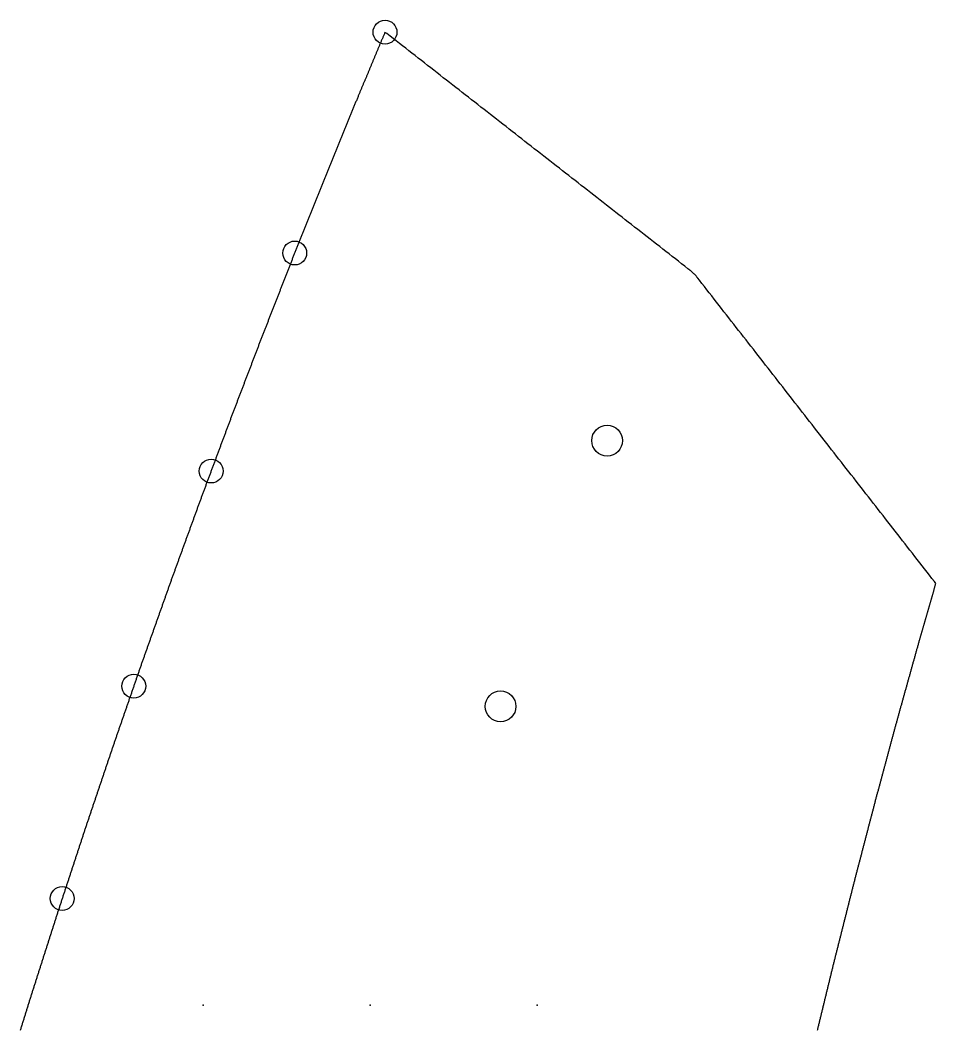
# Model space of a CAD drawing. Extents: x 1 to 322, y 1 to 270.
# Drawn here: x 12.8 to 32, y 64.6 to 85.76 of the extents above; entities that cross this region are included whole.
import ezdxf

# ---------------------------------------------------------------- set-up
doc = ezdxf.new("R2010")
doc.units = 0
doc.layers.get('0').update_dxf_attribs({"linetype": 'CONTINUOUS'})
doc.layers.add('DRILLING', color=3, linetype='CONTINUOUS')
doc.layers.add('RIB_INDICATION', color=1, linetype='CONTINUOUS')

# ---------------------------------------------------------------- blocks, each defined once
blk = doc.blocks.new('*U126')
at = {"layer": 'DRILLING'}
blk.add_point((0, 0), dxfattribs=at)
blk = doc.blocks.new('*U127')
at = {"layer": 'DRILLING', "color": 0, "linetype": 'BYBLOCK'}
for p in [(0, 0), (3.5, 0), (7, 0)]:
    blk.add_blockref('*U126', p, dxfattribs=at)

msp = doc.modelspace()

# ---------------------------------------------------------------- linework, layer by layer
msp.add_polyline3d([(29.5179, 64.591, 0), (29.5223, 64.6089, 0), (29.5267, 64.6268, 0), (29.531, 64.6448, 0), (29.5354, 64.6627, 0), (29.5398, 64.6807, 0), (29.5442, 64.6986, 0), (29.5485, 64.7165, 0), (29.5529, 64.7345, 0), (29.5573, 64.7524, 0), (29.5617, 64.7704, 0), (29.566, 64.7883, 0), (29.5704, 64.8062, 0), (29.5748, 64.8242, 0), (29.5791, 64.8421, 0), (29.5835, 64.86, 0), (29.5879, 64.878, 0), (29.5923, 64.8959, 0), (29.5966, 64.9139, 0), (29.601, 64.9318, 0), (29.6054, 64.9497, 0), (29.6098, 64.9677, 0), (29.6141, 64.9856, 0), (29.6185, 65.0036, 0), (29.6229, 65.0215, 0), (29.6273, 65.0394, 0), (29.6316, 65.0574, 0), (29.636, 65.0753, 0), (29.6404, 65.0933, 0), (29.6448, 65.1112, 0), (29.6491, 65.1291, 0), (29.6535, 65.1471, 0), (29.6579, 65.165, 0), (29.6623, 65.183, 0), (29.6666, 65.2009, 0), (29.671, 65.2188, 0), (29.6754, 65.2368, 0), (29.6798, 65.2547, 0), (29.6841, 65.2726, 0), (29.6885, 65.2906, 0), (29.6929, 65.3085, 0), (29.6973, 65.3265, 0), (29.7016, 65.3444, 0), (29.706, 65.3623, 0), (29.7104, 65.3803, 0), (29.7148, 65.3982, 0), (29.7191, 65.4162, 0), (29.7235, 65.4341, 0), (29.7279, 65.452, 0), (29.7323, 65.47, 0), (29.7366, 65.4879, 0), (29.741, 65.5059, 0), (29.7454, 65.5238, 0), (29.7498, 65.5417, 0), (29.7541, 65.5597, 0), (29.7585, 65.5776, 0), (29.7629, 65.5955, 0), (29.7673, 65.6135, 0), (29.7716, 65.6314, 0), (29.776, 65.6494, 0), (29.7804, 65.6673, 0), (29.7848, 65.6852, 0), (29.7891, 65.7032, 0), (29.7935, 65.7211, 0), (29.7979, 65.7391, 0), (29.8023, 65.757, 0), (29.8066, 65.7749, 0), (29.811, 65.7929, 0), (29.8154, 65.8108, 0), (29.8198, 65.8288, 0), (29.8241, 65.8467, 0), (29.8285, 65.8646, 0), (29.8329, 65.8826, 0), (29.8373, 65.9005, 0), (29.8416, 65.9185, 0), (29.846, 65.9364, 0), (29.8504, 65.9543, 0), (29.8548, 65.9723, 0), (29.8591, 65.9902, 0), (29.8636, 66.008, 0), (29.868, 66.0258, 0), (29.8725, 66.0435, 0), (29.877, 66.0613, 0), (29.8815, 66.079, 0), (29.886, 66.0968, 0), (29.8904, 66.1145, 0), (29.8949, 66.1322, 0), (29.8994, 66.15, 0), (29.9039, 66.1677, 0), (29.9084, 66.1855, 0), (29.9128, 66.2032, 0), (29.9173, 66.221, 0), (29.9218, 66.2387, 0), (29.9263, 66.2565, 0), (29.9308, 66.2742, 0), (29.9352, 66.292, 0), (29.9397, 66.3097, 0), (29.9442, 66.3274, 0), (29.9487, 66.3452, 0), (29.9531, 66.3629, 0), (29.9576, 66.3807, 0), (29.9621, 66.3984, 0), (29.9666, 66.4162, 0), (29.9711, 66.4339, 0), (29.9755, 66.4517, 0), (29.98, 66.4694, 0), (29.9845, 66.4871, 0), (29.989, 66.5049, 0), (29.9935, 66.5226, 0), (29.9979, 66.5404, 0), (30.0024, 66.5581, 0), (30.0069, 66.5759, 0), (30.0114, 66.5936, 0), (30.0159, 66.6114, 0), (30.0203, 66.6291, 0), (30.0248, 66.6469, 0), (30.0293, 66.6646, 0), (30.0338, 66.6823, 0), (30.0383, 66.7001, 0), (30.0427, 66.7178, 0), (30.0472, 66.7356, 0), (30.0517, 66.7533, 0), (30.0562, 66.7711, 0), (30.0606, 66.7888, 0), (30.0651, 66.8066, 0), (30.0696, 66.8243, 0), (30.0741, 66.842, 0), (30.0786, 66.8598, 0), (30.083, 66.8775, 0), (30.0875, 66.8953, 0), (30.092, 66.913, 0), (30.0965, 66.9308, 0), (30.101, 66.9485, 0), (30.1054, 66.9663, 0), (30.1099, 66.984, 0), (30.1144, 67.0018, 0), (30.1189, 67.0195, 0), (30.1234, 67.0372, 0), (30.1278, 67.055, 0), (30.1323, 67.0727, 0), (30.1368, 67.0905, 0), (30.1413, 67.1082, 0), (30.1458, 67.126, 0), (30.1502, 67.1437, 0), (30.1547, 67.1615, 0), (30.1592, 67.1792, 0), (30.1637, 67.197, 0), (30.1681, 67.2147, 0), (30.1726, 67.2324, 0), (30.1771, 67.2502, 0), (30.1816, 67.2679, 0), (30.1861, 67.2857, 0), (30.1905, 67.3034, 0), (30.195, 67.3212, 0), (30.1995, 67.3389, 0), (30.204, 67.3567, 0), (30.2085, 67.3744, 0), (30.2129, 67.3921, 0), (30.2174, 67.4099, 0), (30.2219, 67.4276, 0), (30.2264, 67.4454, 0), (30.2309, 67.4631, 0), (30.2353, 67.4809, 0), (30.2398, 67.4986, 0), (30.2443, 67.5164, 0), (30.2488, 67.5341, 0), (30.2533, 67.5519, 0), (30.2577, 67.5696, 0), (30.2622, 67.5873, 0), (30.2667, 67.6051, 0), (30.2712, 67.6228, 0), (30.2756, 67.6406, 0), (30.2801, 67.6583, 0), (30.2846, 67.6761, 0), (30.2891, 67.6938, 0), (30.2936, 67.7116, 0), (30.2981, 67.7292, 0), (30.3027, 67.7468, 0), (30.3073, 67.7643, 0), (30.3118, 67.7819, 0), (30.3164, 67.7994, 0), (30.321, 67.817, 0), (30.3256, 67.8345, 0), (30.3302, 67.8521, 0), (30.3348, 67.8696, 0), (30.3393, 67.8872, 0), (30.3439, 67.9047, 0), (30.3485, 67.9223, 0), (30.3531, 67.9398, 0), (30.3577, 67.9574, 0), (30.3623, 67.9749, 0), (30.3668, 67.9925, 0), (30.3714, 68.01, 0), (30.376, 68.0276, 0), (30.3806, 68.0451, 0), (30.3852, 68.0627, 0), (30.3898, 68.0802, 0), (30.3943, 68.0978, 0), (30.3989, 68.1154, 0), (30.4035, 68.1329, 0), (30.4081, 68.1505, 0), (30.4127, 68.168, 0), (30.4173, 68.1856, 0), (30.4218, 68.2031, 0), (30.4264, 68.2207, 0), (30.431, 68.2382, 0), (30.4356, 68.2558, 0), (30.4402, 68.2733, 0), (30.4448, 68.2909, 0), (30.4493, 68.3084, 0), (30.4539, 68.326, 0), (30.4585, 68.3435, 0), (30.4631, 68.3611, 0), (30.4677, 68.3786, 0), (30.4723, 68.3962, 0), (30.4768, 68.4137, 0), (30.4814, 68.4313, 0), (30.486, 68.4488, 0), (30.4906, 68.4664, 0), (30.4952, 68.4839, 0), (30.4998, 68.5015, 0), (30.5043, 68.519, 0), (30.5089, 68.5366, 0), (30.5135, 68.5541, 0), (30.5181, 68.5717, 0), (30.5227, 68.5892, 0), (30.5273, 68.6068, 0), (30.5318, 68.6243, 0), (30.5364, 68.6419, 0), (30.541, 68.6594, 0), (30.5456, 68.677, 0), (30.5502, 68.6945, 0), (30.5548, 68.7121, 0), (30.5593, 68.7296, 0), (30.5639, 68.7472, 0), (30.5685, 68.7647, 0), (30.5731, 68.7823, 0), (30.5777, 68.7998, 0), (30.5823, 68.8174, 0), (30.5868, 68.8349, 0), (30.5914, 68.8525, 0), (30.596, 68.87, 0), (30.6006, 68.8876, 0), (30.6052, 68.9051, 0), (30.6098, 68.9227, 0), (30.6143, 68.9403, 0), (30.6189, 68.9578, 0), (30.6235, 68.9754, 0), (30.6281, 68.9929, 0), (30.6327, 69.0105, 0), (30.6373, 69.028, 0), (30.6418, 69.0456, 0), (30.6464, 69.0631, 0), (30.651, 69.0807, 0), (30.6556, 69.0982, 0), (30.6602, 69.1158, 0), (30.6648, 69.1333, 0), (30.6693, 69.1509, 0), (30.6739, 69.1684, 0), (30.6785, 69.186, 0), (30.6831, 69.2035, 0), (30.6877, 69.2211, 0), (30.6923, 69.2386, 0), (30.6968, 69.2562, 0), (30.7014, 69.2737, 0), (30.706, 69.2913, 0), (30.7106, 69.3088, 0), (30.7152, 69.3264, 0), (30.7198, 69.3439, 0), (30.7244, 69.3615, 0), (30.7289, 69.379, 0), (30.7335, 69.3966, 0), (30.7381, 69.4141, 0), (30.7427, 69.4316, 0), (30.7474, 69.449, 0), (30.7521, 69.4664, 0), (30.7568, 69.4837, 0), (30.7615, 69.5011, 0), (30.7661, 69.5184, 0), (30.7708, 69.5358, 0), (30.7755, 69.5531, 0), (30.7802, 69.5705, 0), (30.7849, 69.5879, 0), (30.7896, 69.6052, 0), (30.7943, 69.6226, 0), (30.799, 69.6399, 0), (30.8036, 69.6573, 0), (30.8083, 69.6746, 0), (30.813, 69.692, 0), (30.8177, 69.7094, 0), (30.8224, 69.7267, 0), (30.8271, 69.7441, 0), (30.8318, 69.7614, 0), (30.8365, 69.7788, 0), (30.8411, 69.7961, 0), (30.8458, 69.8135, 0), (30.8505, 69.8309, 0), (30.8552, 69.8482, 0), (30.8599, 69.8656, 0), (30.8646, 69.8829, 0), (30.8693, 69.9003, 0), (30.874, 69.9176, 0), (30.8786, 69.935, 0), (30.8833, 69.9524, 0), (30.888, 69.9697, 0), (30.8927, 69.9871, 0), (30.8974, 70.0044, 0), (30.9021, 70.0218, 0), (30.9068, 70.0391, 0), (30.9115, 70.0565, 0), (30.9161, 70.0739, 0), (30.9208, 70.0912, 0), (30.9255, 70.1086, 0), (30.9302, 70.1259, 0), (30.9349, 70.1433, 0), (30.9396, 70.1606, 0), (30.9443, 70.178, 0), (30.949, 70.1954, 0), (30.9536, 70.2127, 0), (30.9583, 70.2301, 0), (30.963, 70.2474, 0), (30.9677, 70.2648, 0), (30.9724, 70.2821, 0), (30.9771, 70.2995, 0), (30.9818, 70.3168, 0), (30.9865, 70.3342, 0), (30.9911, 70.3516, 0), (30.9958, 70.3689, 0), (31.0005, 70.3863, 0), (31.0052, 70.4036, 0), (31.0099, 70.421, 0), (31.0146, 70.4383, 0), (31.0193, 70.4557, 0), (31.024, 70.4731, 0), (31.0286, 70.4904, 0), (31.0333, 70.5078, 0), (31.038, 70.5251, 0), (31.0427, 70.5425, 0), (31.0474, 70.5598, 0), (31.0521, 70.5772, 0), (31.0568, 70.5946, 0), (31.0615, 70.6119, 0), (31.0662, 70.6293, 0), (31.0708, 70.6466, 0), (31.0755, 70.664, 0), (31.0802, 70.6813, 0), (31.0849, 70.6987, 0), (31.0896, 70.7161, 0), (31.0943, 70.7334, 0), (31.099, 70.7508, 0), (31.1037, 70.7681, 0), (31.1083, 70.7855, 0), (31.113, 70.8028, 0), (31.1177, 70.8202, 0), (31.1224, 70.8376, 0), (31.1271, 70.8549, 0), (31.1318, 70.8723, 0), (31.1365, 70.8896, 0), (31.1412, 70.907, 0), (31.1458, 70.9243, 0), (31.1505, 70.9417, 0), (31.1552, 70.9591, 0), (31.1599, 70.9764, 0), (31.1646, 70.9938, 0), (31.1693, 71.0111, 0), (31.174, 71.0285, 0), (31.1787, 71.0458, 0), (31.1833, 71.0632, 0), (31.188, 71.0806, 0), (31.1927, 71.0979, 0), (31.1974, 71.1153, 0), (31.2022, 71.1324, 0), (31.207, 71.1496, 0), (31.2118, 71.1668, 0), (31.2166, 71.1839, 0), (31.2214, 71.2011, 0), (31.2262, 71.2182, 0), (31.2309, 71.2354, 0), (31.2357, 71.2526, 0), (31.2405, 71.2697, 0), (31.2453, 71.2869, 0), (31.2501, 71.3041, 0), (31.2549, 71.3212, 0), (31.2597, 71.3384, 0), (31.2645, 71.3556, 0), (31.2693, 71.3727, 0), (31.2741, 71.3899, 0), (31.2789, 71.407, 0), (31.2836, 71.4242, 0), (31.2884, 71.4414, 0), (31.2932, 71.4585, 0), (31.298, 71.4757, 0), (31.3028, 71.4929, 0), (31.3076, 71.51, 0), (31.3124, 71.5272, 0), (31.3172, 71.5443, 0), (31.322, 71.5615, 0), (31.3268, 71.5787, 0), (31.3316, 71.5958, 0), (31.3364, 71.613, 0), (31.3411, 71.6302, 0), (31.3459, 71.6473, 0), (31.3507, 71.6645, 0), (31.3555, 71.6816, 0), (31.3603, 71.6988, 0), (31.3651, 71.716, 0), (31.3699, 71.7331, 0), (31.3747, 71.7503, 0), (31.3795, 71.7675, 0), (31.3843, 71.7846, 0), (31.3891, 71.8018, 0), (31.3939, 71.819, 0), (31.3986, 71.8361, 0), (31.4034, 71.8533, 0), (31.4082, 71.8704, 0), (31.413, 71.8876, 0), (31.4178, 71.9048, 0), (31.4226, 71.9219, 0), (31.4274, 71.9391, 0), (31.4322, 71.9563, 0), (31.437, 71.9734, 0), (31.4418, 71.9906, 0), (31.4466, 72.0077, 0), (31.4514, 72.0249, 0), (31.4561, 72.0421, 0), (31.4609, 72.0592, 0), (31.4657, 72.0764, 0), (31.4705, 72.0936, 0), (31.4753, 72.1107, 0), (31.4801, 72.1279, 0), (31.4849, 72.145, 0), (31.4897, 72.1622, 0), (31.4945, 72.1794, 0), (31.4993, 72.1965, 0), (31.5041, 72.2137, 0), (31.5088, 72.2309, 0), (31.5136, 72.248, 0), (31.5184, 72.2652, 0), (31.5232, 72.2823, 0), (31.528, 72.2995, 0), (31.5328, 72.3167, 0), (31.5376, 72.3338, 0), (31.5424, 72.351, 0), (31.5472, 72.3682, 0), (31.552, 72.3853, 0), (31.5568, 72.4025, 0), (31.5616, 72.4197, 0), (31.5663, 72.4368, 0), (31.5711, 72.454, 0), (31.5759, 72.4711, 0), (31.5807, 72.4883, 0), (31.5855, 72.5055, 0), (31.5903, 72.5226, 0), (31.5951, 72.5398, 0), (31.5999, 72.557, 0), (31.6047, 72.5741, 0), (31.6095, 72.5913, 0), (31.6143, 72.6084, 0), (31.6191, 72.6256, 0), (31.6238, 72.6428, 0), (31.6286, 72.6599, 0), (31.6334, 72.6771, 0), (31.6382, 72.6943, 0), (31.643, 72.7114, 0), (31.6478, 72.7286, 0), (31.6526, 72.7457, 0), (31.6574, 72.7629, 0), (31.6622, 72.7801, 0), (31.6659, 72.7931, 0), (31.6694, 72.8052, 0), (31.6729, 72.8173, 0), (31.6763, 72.8293, 0), (31.6798, 72.8414, 0), (31.6833, 72.8534, 0), (31.6868, 72.8655, 0), (31.6903, 72.8775, 0), (31.6937, 72.8896, 0), (31.6972, 72.9016, 0), (31.7007, 72.9137, 0), (31.7042, 72.9257, 0), (31.7076, 72.9378, 0), (31.7111, 72.9498, 0), (31.7146, 72.9619, 0), (31.7181, 72.974, 0), (31.7216, 72.986, 0), (31.725, 72.9981, 0), (31.7285, 73.0101, 0), (31.732, 73.0222, 0), (31.7355, 73.0342, 0), (31.7389, 73.0463, 0), (31.7424, 73.0583, 0), (31.7459, 73.0704, 0), (31.7494, 73.0824, 0), (31.7528, 73.0945, 0), (31.7563, 73.1065, 0), (31.7598, 73.1186, 0), (31.7633, 73.1306, 0), (31.7668, 73.1427, 0), (31.7702, 73.1548, 0), (31.7737, 73.1668, 0), (31.7772, 73.1789, 0), (31.7807, 73.1909, 0), (31.7841, 73.203, 0), (31.7876, 73.215, 0), (31.7911, 73.2271, 0), (31.7946, 73.2391, 0), (31.798, 73.2512, 0), (31.8015, 73.2632, 0), (31.805, 73.2753, 0), (31.8085, 73.2873, 0), (31.812, 73.2994, 0), (31.8154, 73.3115, 0), (31.8189, 73.3235, 0), (31.8224, 73.3356, 0), (31.8259, 73.3476, 0), (31.8293, 73.3597, 0), (31.8328, 73.3717, 0), (31.8363, 73.3838, 0), (31.8398, 73.3958, 0), (31.8433, 73.4079, 0), (31.8467, 73.4199, 0), (31.8502, 73.432, 0), (31.8537, 73.444, 0), (31.8572, 73.4561, 0), (31.8606, 73.4681, 0), (31.8641, 73.4802, 0), (31.8676, 73.4923, 0), (31.8711, 73.5043, 0), (31.8745, 73.5164, 0), (31.878, 73.5284, 0), (31.8815, 73.5405, 0), (31.885, 73.5525, 0), (31.8885, 73.5646, 0), (31.8919, 73.5766, 0), (31.8954, 73.5887, 0), (31.8989, 73.6007, 0), (31.9024, 73.6128, 0), (31.9058, 73.6248, 0), (31.9093, 73.6369, 0), (31.9128, 73.649, 0), (31.9163, 73.661, 0), (31.9198, 73.6731, 0), (31.9232, 73.6851, 0), (31.9267, 73.6972, 0), (31.9302, 73.7092, 0), (31.9337, 73.7213, 0), (31.9371, 73.7333, 0), (31.9406, 73.7454, 0), (31.9441, 73.7574, 0), (31.9476, 73.7695, 0), (31.951, 73.7815, 0), (31.9545, 73.7936, 0), (31.958, 73.8056, 0), (31.9615, 73.8177, 0), (31.965, 73.8298, 0), (31.9684, 73.8418, 0), (31.9719, 73.8539, 0), (31.9754, 73.8659, 0), (31.9789, 73.878, 0), (31.9823, 73.89, 0), (31.9858, 73.9021, 0), (31.9893, 73.9141, 0), (31.9928, 73.9262, 0), (31.9962, 73.9382, 0), (31.9997, 73.9503, 0), (31.9703, 73.9946, 0), (31.919, 74.0603, 0), (31.8677, 74.1261, 0), (31.8164, 74.1918, 0), (31.7651, 74.2576, 0), (31.7138, 74.3233, 0), (31.6625, 74.3891, 0), (31.6112, 74.4548, 0), (31.5598, 74.5206, 0), (31.5085, 74.5863, 0), (31.4572, 74.6521, 0), (31.4059, 74.7178, 0), (31.3546, 74.7836, 0), (31.3033, 74.8493, 0), (31.252, 74.9151, 0), (31.2007, 74.9808, 0), (31.1494, 75.0466, 0), (31.0981, 75.1123, 0), (31.0467, 75.1781, 0), (30.9954, 75.2438, 0), (30.9441, 75.3096, 0), (30.8928, 75.3753, 0), (30.8415, 75.4411, 0), (30.7902, 75.5068, 0), (30.7389, 75.5726, 0), (30.6876, 75.6383, 0), (30.6363, 75.7041, 0), (30.585, 75.7698, 0), (30.5337, 75.8356, 0), (30.4823, 75.9013, 0), (30.431, 75.9671, 0), (30.3797, 76.0328, 0), (30.3284, 76.0986, 0), (30.2771, 76.1643, 0), (30.2258, 76.2301, 0), (30.1745, 76.2958, 0), (30.1232, 76.3616, 0), (30.0719, 76.4273, 0), (30.0206, 76.4931, 0), (29.9692, 76.5588, 0), (29.9179, 76.6246, 0), (29.8666, 76.6903, 0), (29.8153, 76.7561, 0), (29.764, 76.8218, 0), (29.7127, 76.8876, 0), (29.6614, 76.9533, 0), (29.6101, 77.0191, 0), (29.5588, 77.0848, 0), (29.5075, 77.1506, 0), (29.4561, 77.2163, 0), (29.4048, 77.2821, 0), (29.3535, 77.3478, 0), (29.3022, 77.4136, 0), (29.2509, 77.4793, 0), (29.1996, 77.5451, 0), (29.1483, 77.6108, 0), (29.097, 77.6766, 0), (29.0457, 77.7423, 0), (28.9944, 77.8081, 0), (28.943, 77.8738, 0), (28.8917, 77.9396, 0), (28.8404, 78.0053, 0), (28.7891, 78.0711, 0), (28.7378, 78.1368, 0), (28.6865, 78.2026, 0), (28.6352, 78.2683, 0), (28.5839, 78.3341, 0), (28.5326, 78.3998, 0), (28.4813, 78.4656, 0), (28.4299, 78.5313, 0), (28.3786, 78.5971, 0), (28.3273, 78.6628, 0), (28.276, 78.7286, 0), (28.2247, 78.7943, 0), (28.1734, 78.8601, 0), (28.1221, 78.9258, 0), (28.0708, 78.9916, 0), (28.0195, 79.0573, 0), (27.9682, 79.1231, 0), (27.9168, 79.1888, 0), (27.8655, 79.2546, 0), (27.8142, 79.3203, 0), (27.7629, 79.3861, 0), (27.7116, 79.4518, 0), (27.6603, 79.5176, 0), (27.609, 79.5833, 0), (27.5577, 79.6491, 0), (27.5064, 79.7148, 0), (27.4551, 79.7806, 0), (27.4037, 79.8463, 0), (27.3524, 79.9121, 0), (27.3011, 79.9778, 0), (27.2498, 80.0436, 0), (27.1985, 80.1093, 0), (27.1472, 80.1751, 0), (27.0959, 80.2408, 0), (27.0446, 80.3066, 0), (27.0112, 80.3493, 0), (27.0048, 80.3573, 0), (26.9983, 80.3653, 0), (26.9918, 80.3732, 0), (26.9851, 80.3811, 0), (26.9783, 80.3889, 0), (26.9715, 80.3966, 0), (26.9646, 80.4043, 0), (26.9576, 80.4119, 0), (26.9505, 80.4194, 0), (26.9434, 80.4268, 0), (26.9362, 80.4342, 0), (26.9289, 80.4415, 0), (26.9215, 80.4488, 0), (26.914, 80.4559, 0), (26.9065, 80.463, 0), (26.8989, 80.47, 0), (26.8913, 80.4769, 0), (26.8835, 80.4837, 0), (26.8757, 80.4905, 0), (26.8679, 80.4971, 0), (26.8599, 80.5037, 0), (26.8519, 80.5102, 0), (26.8439, 80.5166, 0), (26.8012, 80.5499, 0), (26.7354, 80.6013, 0), (26.6697, 80.6526, 0), (26.6039, 80.7039, 0), (26.5382, 80.7552, 0), (26.4724, 80.8065, 0), (26.4067, 80.8578, 0), (26.3409, 80.9091, 0), (26.2752, 80.9604, 0), (26.2094, 81.0117, 0), (26.1437, 81.063, 0), (26.0779, 81.1144, 0), (26.0122, 81.1657, 0), (25.9464, 81.217, 0), (25.8807, 81.2683, 0), (25.8149, 81.3196, 0), (25.7492, 81.3709, 0), (25.6834, 81.4222, 0), (25.6177, 81.4735, 0), (25.5519, 81.5248, 0), (25.4862, 81.5761, 0), (25.4204, 81.6275, 0), (25.3547, 81.6788, 0), (25.2889, 81.7301, 0), (25.2232, 81.7814, 0), (25.1574, 81.8327, 0), (25.0917, 81.884, 0), (25.0259, 81.9353, 0), (24.9602, 81.9866, 0), (24.8944, 82.0379, 0), (24.8287, 82.0892, 0), (24.7629, 82.1405, 0), (24.6972, 82.1919, 0), (24.6314, 82.2432, 0), (24.5657, 82.2945, 0), (24.4999, 82.3458, 0), (24.4342, 82.3971, 0), (24.3684, 82.4484, 0), (24.3027, 82.4997, 0), (24.2369, 82.551, 0), (24.1712, 82.6023, 0), (24.1054, 82.6536, 0), (24.0397, 82.705, 0), (23.9739, 82.7563, 0), (23.9082, 82.8076, 0), (23.8424, 82.8589, 0), (23.7767, 82.9102, 0), (23.7109, 82.9615, 0), (23.6452, 83.0128, 0), (23.5794, 83.0641, 0), (23.5137, 83.1154, 0), (23.4479, 83.1667, 0), (23.3822, 83.2181, 0), (23.3164, 83.2694, 0), (23.2507, 83.3207, 0), (23.1849, 83.372, 0), (23.1192, 83.4233, 0), (23.0534, 83.4746, 0), (22.9877, 83.5259, 0), (22.9219, 83.5772, 0), (22.8562, 83.6285, 0), (22.7904, 83.6798, 0), (22.7247, 83.7312, 0), (22.6589, 83.7825, 0), (22.5932, 83.8338, 0), (22.5274, 83.8851, 0), (22.4617, 83.9364, 0), (22.3959, 83.9877, 0), (22.3302, 84.039, 0), (22.2644, 84.0903, 0), (22.1987, 84.1416, 0), (22.1329, 84.1929, 0), (22.0672, 84.2443, 0), (22.0014, 84.2956, 0), (21.9357, 84.3469, 0), (21.8699, 84.3982, 0), (21.8042, 84.4495, 0), (21.7384, 84.5008, 0), (21.6727, 84.5521, 0), (21.6069, 84.6034, 0), (21.5412, 84.6547, 0), (21.4754, 84.706, 0), (21.4097, 84.7574, 0), (21.3439, 84.8087, 0), (21.2782, 84.86, 0), (21.2124, 84.9113, 0), (21.1467, 84.9626, 0), (21.0809, 85.0139, 0), (21.0152, 85.0652, 0), (20.9494, 85.1165, 0), (20.8837, 85.1678, 0), (20.8179, 85.2191, 0), (20.7522, 85.2705, 0), (20.6864, 85.3218, 0), (20.6207, 85.3731, 0), (20.5549, 85.4244, 0), (20.4892, 85.4757, 0), (20.4474, 85.5009, 0), (20.4416, 85.4871, 0), (20.4358, 85.4732, 0), (20.43, 85.4594, 0), (20.4242, 85.4455, 0), (20.4184, 85.4316, 0), (20.4126, 85.4178, 0), (20.4068, 85.4039, 0), (20.401, 85.3901, 0), (20.3951, 85.3762, 0), (20.3893, 85.3624, 0), (20.3835, 85.3485, 0), (20.3777, 85.3346, 0), (20.3719, 85.3208, 0), (20.3661, 85.3069, 0), (20.3603, 85.2931, 0), (20.3545, 85.2792, 0), (20.3487, 85.2653, 0), (20.3429, 85.2515, 0), (20.3371, 85.2376, 0), (20.3313, 85.2238, 0), (20.3254, 85.2099, 0), (20.3196, 85.1961, 0), (20.3138, 85.1822, 0), (20.308, 85.1683, 0), (20.3022, 85.1545, 0), (20.2964, 85.1406, 0), (20.2906, 85.1268, 0), (20.2848, 85.1129, 0), (20.279, 85.099, 0), (20.2732, 85.0852, 0), (20.2674, 85.0713, 0), (20.2616, 85.0575, 0), (20.2558, 85.0436, 0), (20.2499, 85.0298, 0), (20.2441, 85.0159, 0), (20.2383, 85.002, 0), (20.2325, 84.9882, 0), (20.2267, 84.9743, 0), (20.2209, 84.9605, 0), (20.2151, 84.9466, 0), (20.2093, 84.9327, 0), (20.2035, 84.9189, 0), (20.1977, 84.905, 0), (20.1919, 84.8912, 0), (20.1861, 84.8773, 0), (20.1802, 84.8635, 0), (20.1744, 84.8496, 0), (20.1686, 84.8357, 0), (20.1628, 84.8219, 0), (20.157, 84.808, 0), (20.1512, 84.7942, 0), (20.1454, 84.7803, 0), (20.1396, 84.7664, 0), (20.1338, 84.7526, 0), (20.128, 84.7387, 0), (20.1222, 84.7249, 0), (20.1164, 84.711, 0), (20.1105, 84.6972, 0), (20.1047, 84.6833, 0), (20.0989, 84.6694, 0), (20.0931, 84.6556, 0), (20.0873, 84.6417, 0), (20.0815, 84.6279, 0), (20.0757, 84.614, 0), (20.0699, 84.6001, 0), (20.0641, 84.5863, 0), (20.0583, 84.5724, 0), (20.0525, 84.5586, 0), (20.0467, 84.5447, 0), (20.0408, 84.5308, 0), (20.035, 84.517, 0), (20.0292, 84.5031, 0), (20.0234, 84.4893, 0), (20.0176, 84.4754, 0), (20.0118, 84.4616, 0), (20.006, 84.4477, 0), (20.0002, 84.4338, 0), (19.9944, 84.42, 0), (19.9886, 84.4061, 0), (19.9828, 84.3923, 0), (19.977, 84.3784, 0), (19.9712, 84.3645, 0), (19.9653, 84.3507, 0), (19.9595, 84.3368, 0), (19.9537, 84.323, 0), (19.9479, 84.3091, 0), (19.9421, 84.2953, 0), (19.9363, 84.2814, 0), (19.9305, 84.2675, 0), (19.9247, 84.2537, 0), (19.9189, 84.2398, 0), (19.9131, 84.226, 0), (19.9073, 84.2121, 0), (19.9015, 84.1982, 0), (19.8956, 84.1844, 0), (19.8898, 84.1705, 0), (19.8838, 84.156, 0), (19.8767, 84.1388, 0), (19.8697, 84.1215, 0), (19.8626, 84.1043, 0), (19.8555, 84.0871, 0), (19.8485, 84.0698, 0), (19.8414, 84.0526, 0), (19.8344, 84.0354, 0), (19.8273, 84.0182, 0), (19.8202, 84.0009, 0), (19.8132, 83.9837, 0), (19.8061, 83.9665, 0), (19.7991, 83.9492, 0), (19.792, 83.932, 0), (19.785, 83.9148, 0), (19.7779, 83.8976, 0), (19.7708, 83.8803, 0), (19.7638, 83.8631, 0), (19.7567, 83.8459, 0), (19.7497, 83.8286, 0), (19.7426, 83.8114, 0), (19.7355, 83.7942, 0), (19.7285, 83.7769, 0), (19.7214, 83.7597, 0), (19.7144, 83.7425, 0), (19.7073, 83.7253, 0), (19.7002, 83.708, 0), (19.6932, 83.6908, 0), (19.6861, 83.6736, 0), (19.6791, 83.6563, 0), (19.672, 83.6391, 0), (19.665, 83.6219, 0), (19.6579, 83.6047, 0), (19.6508, 83.5874, 0), (19.6438, 83.5702, 0), (19.6367, 83.553, 0), (19.6297, 83.5357, 0), (19.6226, 83.5185, 0), (19.6155, 83.5013, 0), (19.6085, 83.484, 0), (19.6014, 83.4668, 0), (19.5944, 83.4496, 0), (19.5873, 83.4324, 0), (19.5802, 83.4151, 0), (19.5732, 83.3979, 0), (19.5661, 83.3807, 0), (19.5591, 83.3634, 0), (19.552, 83.3462, 0), (19.5449, 83.329, 0), (19.5379, 83.3118, 0), (19.5308, 83.2945, 0), (19.5238, 83.2773, 0), (19.5167, 83.2601, 0), (19.5097, 83.2428, 0), (19.5026, 83.2256, 0), (19.4955, 83.2084, 0), (19.4885, 83.1911, 0), (19.4814, 83.1739, 0), (19.4744, 83.1567, 0), (19.4673, 83.1395, 0), (19.4602, 83.1222, 0), (19.4532, 83.105, 0), (19.4461, 83.0878, 0), (19.4391, 83.0705, 0), (19.432, 83.0533, 0), (19.4249, 83.0361, 0), (19.4179, 83.0189, 0), (19.4108, 83.0016, 0), (19.4038, 82.9844, 0), (19.3967, 82.9672, 0), (19.3896, 82.9499, 0), (19.3826, 82.9327, 0), (19.3755, 82.9155, 0), (19.3685, 82.8982, 0), (19.3614, 82.881, 0), (19.3544, 82.8638, 0), (19.3473, 82.8466, 0), (19.3402, 82.8293, 0), (19.3332, 82.8121, 0), (19.3261, 82.7949, 0), (19.3191, 82.7776, 0), (19.312, 82.7604, 0), (19.3049, 82.7432, 0), (19.2979, 82.7259, 0), (19.2908, 82.7087, 0), (19.2838, 82.6915, 0), (19.2767, 82.6743, 0), (19.2696, 82.657, 0), (19.2626, 82.6398, 0), (19.2555, 82.6226, 0), (19.2485, 82.6053, 0), (19.2414, 82.5881, 0), (19.2344, 82.5709, 0), (19.2273, 82.5537, 0), (19.2202, 82.5364, 0), (19.2132, 82.5192, 0), (19.2061, 82.502, 0), (19.1991, 82.4847, 0), (19.1921, 82.4674, 0), (19.1852, 82.4501, 0), (19.1783, 82.4328, 0), (19.1713, 82.4155, 0), (19.1644, 82.3982, 0), (19.1575, 82.3809, 0), (19.1505, 82.3636, 0), (19.1436, 82.3463, 0), (19.1367, 82.329, 0), (19.1298, 82.3116, 0), (19.1228, 82.2943, 0), (19.1159, 82.277, 0), (19.109, 82.2597, 0), (19.102, 82.2424, 0), (19.0951, 82.2251, 0), (19.0882, 82.2078, 0), (19.0812, 82.1905, 0), (19.0743, 82.1732, 0), (19.0674, 82.1559, 0), (19.0604, 82.1386, 0), (19.0535, 82.1212, 0), (19.0466, 82.1039, 0), (19.0397, 82.0866, 0), (19.0327, 82.0693, 0), (19.0258, 82.052, 0), (19.0189, 82.0347, 0), (19.0119, 82.0174, 0), (19.005, 82.0001, 0), (18.9981, 81.9828, 0), (18.9911, 81.9655, 0), (18.9842, 81.9482, 0), (18.9773, 81.9308, 0), (18.9704, 81.9135, 0), (18.9634, 81.8962, 0), (18.9565, 81.8789, 0), (18.9496, 81.8616, 0), (18.9426, 81.8443, 0), (18.9357, 81.827, 0), (18.9288, 81.8097, 0), (18.9218, 81.7924, 0), (18.9149, 81.7751, 0), (18.908, 81.7578, 0), (18.9011, 81.7404, 0), (18.8941, 81.7231, 0), (18.8872, 81.7058, 0), (18.8803, 81.6885, 0), (18.8733, 81.6712, 0), (18.8664, 81.6539, 0), (18.8595, 81.6366, 0), (18.8525, 81.6193, 0), (18.8456, 81.602, 0), (18.8387, 81.5847, 0), (18.8317, 81.5674, 0), (18.8248, 81.55, 0), (18.8179, 81.5327, 0), (18.811, 81.5154, 0), (18.804, 81.4981, 0), (18.7971, 81.4808, 0), (18.7902, 81.4635, 0), (18.7832, 81.4462, 0), (18.7763, 81.4289, 0), (18.7694, 81.4116, 0), (18.7624, 81.3943, 0), (18.7555, 81.377, 0), (18.7486, 81.3596, 0), (18.7417, 81.3423, 0), (18.7347, 81.325, 0), (18.7278, 81.3077, 0), (18.7209, 81.2904, 0), (18.7139, 81.2731, 0), (18.707, 81.2558, 0), (18.7001, 81.2385, 0), (18.6931, 81.2212, 0), (18.6862, 81.2039, 0), (18.6793, 81.1866, 0), (18.6723, 81.1692, 0), (18.6654, 81.1519, 0), (18.6585, 81.1346, 0), (18.6516, 81.1173, 0), (18.6446, 81.1, 0), (18.6377, 81.0827, 0), (18.6308, 81.0654, 0), (18.6238, 81.0481, 0), (18.6169, 81.0308, 0), (18.61, 81.0135, 0), (18.603, 80.9962, 0), (18.5961, 80.9788, 0), (18.5892, 80.9615, 0), (18.5823, 80.9442, 0), (18.5753, 80.9269, 0), (18.5684, 80.9096, 0), (18.5615, 80.8923, 0), (18.5545, 80.875, 0), (18.5476, 80.8577, 0), (18.5407, 80.8404, 0), (18.5337, 80.8231, 0), (18.5268, 80.8058, 0), (18.52, 80.7884, 0), (18.5132, 80.771, 0), (18.5064, 80.7536, 0), (18.4996, 80.7362, 0), (18.4928, 80.7188, 0), (18.486, 80.7014, 0), (18.4792, 80.6841, 0), (18.4724, 80.6667, 0), (18.4656, 80.6493, 0), (18.4588, 80.6319, 0), (18.452, 80.6145, 0), (18.4452, 80.5971, 0), (18.4384, 80.5797, 0), (18.4316, 80.5623, 0), (18.4248, 80.5449, 0), (18.418, 80.5276, 0), (18.4112, 80.5102, 0), (18.4044, 80.4928, 0), (18.3976, 80.4754, 0), (18.3908, 80.458, 0), (18.3839, 80.4406, 0), (18.3771, 80.4232, 0), (18.3703, 80.4058, 0), (18.3635, 80.3884, 0), (18.3567, 80.3711, 0), (18.3499, 80.3537, 0), (18.3431, 80.3363, 0), (18.3363, 80.3189, 0), (18.3295, 80.3015, 0), (18.3227, 80.2841, 0), (18.3159, 80.2667, 0), (18.3091, 80.2493, 0), (18.3023, 80.2319, 0), (18.2955, 80.2146, 0), (18.2887, 80.1972, 0), (18.2819, 80.1798, 0), (18.2751, 80.1624, 0), (18.2683, 80.145, 0), (18.2615, 80.1276, 0), (18.2547, 80.1102, 0), (18.2479, 80.0928, 0), (18.2411, 80.0754, 0), (18.2343, 80.0581, 0), (18.2275, 80.0407, 0), (18.2207, 80.0233, 0), (18.2139, 80.0059, 0), (18.2071, 79.9885, 0), (18.2003, 79.9711, 0), (18.1935, 79.9537, 0), (18.1867, 79.9363, 0), (18.1799, 79.9189, 0), (18.1731, 79.9016, 0), (18.1663, 79.8842, 0), (18.1595, 79.8668, 0), (18.1527, 79.8494, 0), (18.1459, 79.832, 0), (18.1391, 79.8146, 0), (18.1323, 79.7972, 0), (18.1255, 79.7798, 0), (18.1187, 79.7625, 0), (18.1119, 79.7451, 0), (18.1051, 79.7277, 0), (18.0983, 79.7103, 0), (18.0915, 79.6929, 0), (18.0847, 79.6755, 0), (18.0779, 79.6581, 0), (18.0711, 79.6407, 0), (18.0643, 79.6233, 0), (18.0575, 79.606, 0), (18.0507, 79.5886, 0), (18.0439, 79.5712, 0), (18.0371, 79.5538, 0), (18.0303, 79.5364, 0), (18.0235, 79.519, 0), (18.0167, 79.5016, 0), (18.0099, 79.4842, 0), (18.0031, 79.4668, 0), (17.9963, 79.4495, 0), (17.9894, 79.4321, 0), (17.9826, 79.4147, 0), (17.9758, 79.3973, 0), (17.969, 79.3799, 0), (17.9622, 79.3625, 0), (17.9554, 79.3451, 0), (17.9486, 79.3277, 0), (17.9418, 79.3103, 0), (17.935, 79.293, 0), (17.9282, 79.2756, 0), (17.9214, 79.2582, 0), (17.9146, 79.2408, 0), (17.9078, 79.2234, 0), (17.901, 79.206, 0), (17.8942, 79.1886, 0), (17.8874, 79.1712, 0), (17.8806, 79.1538, 0), (17.8738, 79.1365, 0), (17.867, 79.1191, 0), (17.8603, 79.1016, 0), (17.8536, 79.0842, 0), (17.8469, 79.0667, 0), (17.8403, 79.0492, 0), (17.8336, 79.0318, 0), (17.8269, 79.0143, 0), (17.8203, 78.9968, 0), (17.8136, 78.9794, 0), (17.8069, 78.9619, 0), (17.8002, 78.9444, 0), (17.7936, 78.927, 0), (17.7869, 78.9095, 0), (17.7802, 78.892, 0), (17.7735, 78.8745, 0), (17.7669, 78.8571, 0), (17.7602, 78.8396, 0), (17.7535, 78.8221, 0), (17.7468, 78.8047, 0), (17.7402, 78.7872, 0), (17.7335, 78.7697, 0), (17.7268, 78.7523, 0), (17.7202, 78.7348, 0), (17.7135, 78.7173, 0), (17.7068, 78.6999, 0), (17.7001, 78.6824, 0), (17.6935, 78.6649, 0), (17.6868, 78.6475, 0), (17.6801, 78.63, 0), (17.6734, 78.6125, 0), (17.6668, 78.5951, 0), (17.6601, 78.5776, 0), (17.6534, 78.5601, 0), (17.6468, 78.5426, 0), (17.6401, 78.5252, 0), (17.6334, 78.5077, 0), (17.6267, 78.4902, 0), (17.6201, 78.4728, 0), (17.6134, 78.4553, 0), (17.6067, 78.4378, 0), (17.6, 78.4204, 0), (17.5934, 78.4029, 0), (17.5867, 78.3854, 0), (17.58, 78.368, 0), (17.5733, 78.3505, 0), (17.5667, 78.333, 0), (17.56, 78.3156, 0), (17.5533, 78.2981, 0), (17.5467, 78.2806, 0), (17.54, 78.2632, 0), (17.5333, 78.2457, 0), (17.5266, 78.2282, 0), (17.52, 78.2108, 0), (17.5133, 78.1933, 0), (17.5066, 78.1758, 0), (17.4999, 78.1583, 0), (17.4933, 78.1409, 0), (17.4866, 78.1234, 0), (17.4799, 78.1059, 0), (17.4733, 78.0885, 0), (17.4666, 78.071, 0), (17.4599, 78.0535, 0), (17.4532, 78.0361, 0), (17.4466, 78.0186, 0), (17.4399, 78.0011, 0), (17.4332, 77.9837, 0), (17.4265, 77.9662, 0), (17.4199, 77.9487, 0), (17.4132, 77.9313, 0), (17.4065, 77.9138, 0), (17.3998, 77.8963, 0), (17.3932, 77.8789, 0), (17.3865, 77.8614, 0), (17.3798, 77.8439, 0), (17.3732, 77.8264, 0), (17.3665, 77.809, 0), (17.3598, 77.7915, 0), (17.3531, 77.774, 0), (17.3465, 77.7566, 0), (17.3398, 77.7391, 0), (17.3331, 77.7216, 0), (17.3264, 77.7042, 0), (17.3198, 77.6867, 0), (17.3131, 77.6692, 0), (17.3064, 77.6518, 0), (17.2998, 77.6343, 0), (17.2931, 77.6168, 0), (17.2864, 77.5994, 0), (17.2797, 77.5819, 0), (17.2731, 77.5644, 0), (17.2664, 77.547, 0), (17.2597, 77.5295, 0), (17.253, 77.512, 0), (17.2464, 77.4946, 0), (17.2397, 77.4771, 0), (17.233, 77.4596, 0), (17.2263, 77.4421, 0), (17.2197, 77.4247, 0), (17.2131, 77.4072, 0), (17.2065, 77.3896, 0), (17.2, 77.3721, 0), (17.1934, 77.3545, 0), (17.1869, 77.337, 0), (17.1803, 77.3194, 0), (17.1738, 77.3019, 0), (17.1672, 77.2843, 0), (17.1607, 77.2668, 0), (17.1542, 77.2492, 0), (17.1476, 77.2317, 0), (17.1411, 77.2142, 0), (17.1345, 77.1966, 0), (17.128, 77.1791, 0), (17.1214, 77.1615, 0), (17.1149, 77.144, 0), (17.1083, 77.1264, 0), (17.1018, 77.1089, 0), (17.0952, 77.0913, 0), (17.0887, 77.0738, 0), (17.0822, 77.0562, 0), (17.0756, 77.0387, 0), (17.0691, 77.0211, 0), (17.0625, 77.0036, 0), (17.056, 76.986, 0), (17.0494, 76.9685, 0), (17.0429, 76.9509, 0), (17.0363, 76.9334, 0), (17.0298, 76.9158, 0), (17.0233, 76.8983, 0), (17.0167, 76.8807, 0), (17.0102, 76.8632, 0), (17.0036, 76.8456, 0), (16.9971, 76.8281, 0), (16.9905, 76.8105, 0), (16.984, 76.793, 0), (16.9774, 76.7755, 0), (16.9709, 76.7579, 0), (16.9644, 76.7404, 0), (16.9578, 76.7228, 0), (16.9513, 76.7053, 0), (16.9447, 76.6877, 0), (16.9382, 76.6702, 0), (16.9316, 76.6526, 0), (16.9251, 76.6351, 0), (16.9185, 76.6175, 0), (16.912, 76.6, 0), (16.9055, 76.5824, 0), (16.8989, 76.5649, 0), (16.8924, 76.5473, 0), (16.8858, 76.5298, 0), (16.8793, 76.5122, 0), (16.8727, 76.4947, 0), (16.8662, 76.4771, 0), (16.8596, 76.4596, 0), (16.8531, 76.442, 0), (16.8466, 76.4245, 0), (16.84, 76.4069, 0), (16.8335, 76.3894, 0), (16.8269, 76.3719, 0), (16.8204, 76.3543, 0), (16.8138, 76.3368, 0), (16.8073, 76.3192, 0), (16.8007, 76.3017, 0), (16.7942, 76.2841, 0), (16.7877, 76.2666, 0), (16.7811, 76.249, 0), (16.7746, 76.2315, 0), (16.768, 76.2139, 0), (16.7615, 76.1964, 0), (16.7549, 76.1788, 0), (16.7484, 76.1613, 0), (16.7418, 76.1437, 0), (16.7353, 76.1262, 0), (16.7288, 76.1086, 0), (16.7222, 76.0911, 0), (16.7157, 76.0735, 0), (16.7091, 76.056, 0), (16.7026, 76.0384, 0), (16.696, 76.0209, 0), (16.6895, 76.0033, 0), (16.6829, 75.9858, 0), (16.6764, 75.9683, 0), (16.6699, 75.9507, 0), (16.6633, 75.9332, 0), (16.6568, 75.9156, 0), (16.6502, 75.8981, 0), (16.6437, 75.8805, 0), (16.6371, 75.863, 0), (16.6306, 75.8454, 0), (16.624, 75.8279, 0), (16.6175, 75.8103, 0), (16.611, 75.7928, 0), (16.6044, 75.7752, 0), (16.5979, 75.7577, 0), (16.5913, 75.7401, 0), (16.5848, 75.7226, 0), (16.5783, 75.705, 0), (16.5718, 75.6874, 0), (16.5654, 75.6698, 0), (16.559, 75.6521, 0), (16.5526, 75.6345, 0), (16.5462, 75.6169, 0), (16.5398, 75.5993, 0), (16.5333, 75.5816, 0), (16.5269, 75.564, 0), (16.5205, 75.5464, 0), (16.5141, 75.5287, 0), (16.5077, 75.5111, 0), (16.5013, 75.4935, 0), (16.4949, 75.4759, 0), (16.4884, 75.4582, 0), (16.482, 75.4406, 0), (16.4756, 75.423, 0), (16.4692, 75.4053, 0), (16.4628, 75.3877, 0), (16.4564, 75.3701, 0), (16.4499, 75.3525, 0), (16.4435, 75.3348, 0), (16.4371, 75.3172, 0), (16.4307, 75.2996, 0), (16.4243, 75.282, 0), (16.4179, 75.2643, 0), (16.4114, 75.2467, 0), (16.405, 75.2291, 0), (16.3986, 75.2114, 0), (16.3922, 75.1938, 0), (16.3858, 75.1762, 0), (16.3794, 75.1586, 0), (16.373, 75.1409, 0), (16.3665, 75.1233, 0), (16.3601, 75.1057, 0), (16.3537, 75.0881, 0), (16.3473, 75.0704, 0), (16.3409, 75.0528, 0), (16.3345, 75.0352, 0), (16.328, 75.0175, 0), (16.3216, 74.9999, 0), (16.3152, 74.9823, 0), (16.3088, 74.9647, 0), (16.3024, 74.947, 0), (16.296, 74.9294, 0), (16.2895, 74.9118, 0), (16.2831, 74.8942, 0), (16.2767, 74.8765, 0), (16.2703, 74.8589, 0), (16.2639, 74.8413, 0), (16.2575, 74.8236, 0), (16.2511, 74.806, 0), (16.2446, 74.7884, 0), (16.2382, 74.7708, 0), (16.2318, 74.7531, 0), (16.2254, 74.7355, 0), (16.219, 74.7179, 0), (16.2126, 74.7002, 0), (16.2061, 74.6826, 0), (16.1997, 74.665, 0), (16.1933, 74.6474, 0), (16.1869, 74.6297, 0), (16.1805, 74.6121, 0), (16.1741, 74.5945, 0), (16.1676, 74.5769, 0), (16.1612, 74.5592, 0), (16.1548, 74.5416, 0), (16.1484, 74.524, 0), (16.142, 74.5063, 0), (16.1356, 74.4887, 0), (16.1291, 74.4711, 0), (16.1227, 74.4535, 0), (16.1163, 74.4358, 0), (16.1099, 74.4182, 0), (16.1035, 74.4006, 0), (16.0971, 74.383, 0), (16.0907, 74.3653, 0), (16.0842, 74.3477, 0), (16.0778, 74.3301, 0), (16.0714, 74.3124, 0), (16.065, 74.2948, 0), (16.0586, 74.2772, 0), (16.0522, 74.2596, 0), (16.0457, 74.2419, 0), (16.0393, 74.2243, 0), (16.0329, 74.2067, 0), (16.0265, 74.1891, 0), (16.0201, 74.1714, 0), (16.0137, 74.1538, 0), (16.0072, 74.1362, 0), (16.0008, 74.1185, 0), (15.9944, 74.1009, 0), (15.988, 74.0833, 0), (15.9816, 74.0657, 0), (15.9752, 74.048, 0), (15.9688, 74.0304, 0), (15.9623, 74.0128, 0), (15.9559, 73.9951, 0), (15.9496, 73.9774, 0), (15.9433, 73.9597, 0), (15.9371, 73.942, 0), (15.9308, 73.9243, 0), (15.9245, 73.9066, 0), (15.9182, 73.8889, 0), (15.9119, 73.8712, 0), (15.9056, 73.8535, 0), (15.8993, 73.8358, 0), (15.893, 73.8181, 0), (15.8868, 73.8004, 0), (15.8805, 73.7827, 0), (15.8742, 73.765, 0), (15.8679, 73.7472, 0), (15.8616, 73.7295, 0), (15.8553, 73.7118, 0), (15.849, 73.6941, 0), (15.8427, 73.6764, 0), (15.8365, 73.6587, 0), (15.8302, 73.641, 0), (15.8239, 73.6233, 0), (15.8176, 73.6056, 0), (15.8113, 73.5879, 0), (15.805, 73.5702, 0), (15.7987, 73.5525, 0), (15.7925, 73.5348, 0), (15.7862, 73.5171, 0), (15.7799, 73.4994, 0), (15.7736, 73.4816, 0), (15.7673, 73.4639, 0), (15.761, 73.4462, 0), (15.7547, 73.4285, 0), (15.7484, 73.4108, 0), (15.7422, 73.3931, 0), (15.7359, 73.3754, 0), (15.7296, 73.3577, 0), (15.7233, 73.34, 0), (15.717, 73.3223, 0), (15.7107, 73.3046, 0), (15.7044, 73.2869, 0), (15.6981, 73.2692, 0), (15.6919, 73.2515, 0), (15.6856, 73.2337, 0), (15.6793, 73.216, 0), (15.673, 73.1983, 0), (15.6667, 73.1806, 0), (15.6604, 73.1629, 0), (15.6541, 73.1452, 0), (15.6478, 73.1275, 0), (15.6416, 73.1098, 0), (15.6353, 73.0921, 0), (15.629, 73.0744, 0), (15.6227, 73.0567, 0), (15.6164, 73.039, 0), (15.6101, 73.0213, 0), (15.6038, 73.0036, 0), (15.5975, 72.9858, 0), (15.5913, 72.9681, 0), (15.585, 72.9504, 0), (15.5787, 72.9327, 0), (15.5724, 72.915, 0), (15.5661, 72.8973, 0), (15.5598, 72.8796, 0), (15.5535, 72.8619, 0), (15.5472, 72.8442, 0), (15.541, 72.8265, 0), (15.5347, 72.8088, 0), (15.5284, 72.7911, 0), (15.5221, 72.7734, 0), (15.5158, 72.7557, 0), (15.5095, 72.7379, 0), (15.5032, 72.7202, 0), (15.497, 72.7025, 0), (15.4907, 72.6848, 0), (15.4844, 72.6671, 0), (15.4781, 72.6494, 0), (15.4718, 72.6317, 0), (15.4655, 72.614, 0), (15.4592, 72.5963, 0), (15.4529, 72.5786, 0), (15.4467, 72.5609, 0), (15.4404, 72.5432, 0), (15.4341, 72.5255, 0), (15.4278, 72.5078, 0), (15.4215, 72.49, 0), (15.4152, 72.4723, 0), (15.4089, 72.4546, 0), (15.4026, 72.4369, 0), (15.3964, 72.4192, 0), (15.3901, 72.4015, 0), (15.3838, 72.3838, 0), (15.3775, 72.3661, 0), (15.3712, 72.3484, 0), (15.3649, 72.3307, 0), (15.3586, 72.313, 0), (15.3523, 72.2953, 0), (15.3461, 72.2776, 0), (15.3399, 72.2598, 0), (15.3337, 72.242, 0), (15.3276, 72.2242, 0), (15.3214, 72.2064, 0), (15.3152, 72.1886, 0), (15.3091, 72.1709, 0), (15.3029, 72.1531, 0), (15.2968, 72.1353, 0), (15.2906, 72.1175, 0), (15.2844, 72.0997, 0), (15.2783, 72.0819, 0), (15.2721, 72.0641, 0), (15.266, 72.0463, 0), (15.2598, 72.0286, 0), (15.2537, 72.0108, 0), (15.2475, 71.993, 0), (15.2413, 71.9752, 0), (15.2352, 71.9574, 0), (15.229, 71.9396, 0), (15.2229, 71.9218, 0), (15.2167, 71.9041, 0), (15.2105, 71.8863, 0), (15.2044, 71.8685, 0), (15.1982, 71.8507, 0), (15.1921, 71.8329, 0), (15.1859, 71.8151, 0), (15.1797, 71.7973, 0), (15.1736, 71.7795, 0), (15.1674, 71.7618, 0), (15.1613, 71.744, 0), (15.1551, 71.7262, 0), (15.149, 71.7084, 0), (15.1428, 71.6906, 0), (15.1366, 71.6728, 0), (15.1305, 71.655, 0), (15.1243, 71.6373, 0), (15.1182, 71.6195, 0), (15.112, 71.6017, 0), (15.1058, 71.5839, 0), (15.0997, 71.5661, 0), (15.0935, 71.5483, 0), (15.0874, 71.5305, 0), (15.0812, 71.5127, 0), (15.0751, 71.495, 0), (15.0689, 71.4772, 0), (15.0627, 71.4594, 0), (15.0566, 71.4416, 0), (15.0504, 71.4238, 0), (15.0443, 71.406, 0), (15.0381, 71.3882, 0), (15.0319, 71.3705, 0), (15.0258, 71.3527, 0), (15.0196, 71.3349, 0), (15.0135, 71.3171, 0), (15.0073, 71.2993, 0), (15.0011, 71.2815, 0), (14.995, 71.2637, 0), (14.9888, 71.2459, 0), (14.9827, 71.2282, 0), (14.9765, 71.2104, 0), (14.9704, 71.1926, 0), (14.9642, 71.1748, 0), (14.958, 71.157, 0), (14.9519, 71.1392, 0), (14.9457, 71.1214, 0), (14.9396, 71.1037, 0), (14.9334, 71.0859, 0), (14.9272, 71.0681, 0), (14.9211, 71.0503, 0), (14.9149, 71.0325, 0), (14.9088, 71.0147, 0), (14.9026, 70.9969, 0), (14.8965, 70.9791, 0), (14.8903, 70.9614, 0), (14.8841, 70.9436, 0), (14.878, 70.9258, 0), (14.8718, 70.908, 0), (14.8657, 70.8902, 0), (14.8595, 70.8724, 0), (14.8533, 70.8546, 0), (14.8472, 70.8369, 0), (14.841, 70.8191, 0), (14.8349, 70.8013, 0), (14.8287, 70.7835, 0), (14.8225, 70.7657, 0), (14.8164, 70.7479, 0), (14.8102, 70.7301, 0), (14.8041, 70.7123, 0), (14.7979, 70.6946, 0), (14.7918, 70.6768, 0), (14.7856, 70.659, 0), (14.7794, 70.6412, 0), (14.7733, 70.6234, 0), (14.7671, 70.6056, 0), (14.761, 70.5878, 0), (14.7548, 70.5701, 0), (14.7486, 70.5523, 0), (14.7426, 70.5344, 0), (14.7365, 70.5166, 0), (14.7305, 70.4987, 0), (14.7245, 70.4808, 0), (14.7184, 70.463, 0), (14.7124, 70.4451, 0), (14.7064, 70.4272, 0), (14.7004, 70.4094, 0), (14.6943, 70.3915, 0), (14.6883, 70.3736, 0), (14.6823, 70.3558, 0), (14.6762, 70.3379, 0), (14.6702, 70.32, 0), (14.6642, 70.3022, 0), (14.6581, 70.2843, 0), (14.6521, 70.2664, 0), (14.6461, 70.2486, 0), (14.6401, 70.2307, 0), (14.634, 70.2128, 0), (14.628, 70.195, 0), (14.622, 70.1771, 0), (14.6159, 70.1592, 0), (14.6099, 70.1414, 0), (14.6039, 70.1235, 0), (14.5978, 70.1056, 0), (14.5918, 70.0878, 0), (14.5858, 70.0699, 0), (14.5798, 70.052, 0), (14.5737, 70.0342, 0), (14.5677, 70.0163, 0), (14.5617, 69.9984, 0), (14.5556, 69.9806, 0), (14.5496, 69.9627, 0), (14.5436, 69.9448, 0), (14.5375, 69.927, 0), (14.5315, 69.9091, 0), (14.5255, 69.8912, 0), (14.5195, 69.8734, 0), (14.5134, 69.8555, 0), (14.5074, 69.8376, 0), (14.5014, 69.8198, 0), (14.4953, 69.8019, 0), (14.4893, 69.784, 0), (14.4833, 69.7662, 0), (14.4772, 69.7483, 0), (14.4712, 69.7304, 0), (14.4652, 69.7126, 0), (14.4592, 69.6947, 0), (14.4531, 69.6768, 0), (14.4471, 69.659, 0), (14.4411, 69.6411, 0), (14.435, 69.6233, 0), (14.429, 69.6054, 0), (14.423, 69.5875, 0), (14.4169, 69.5697, 0), (14.4109, 69.5518, 0), (14.4049, 69.5339, 0), (14.3989, 69.5161, 0), (14.3928, 69.4982, 0), (14.3868, 69.4803, 0), (14.3808, 69.4625, 0), (14.3747, 69.4446, 0), (14.3687, 69.4267, 0), (14.3627, 69.4089, 0), (14.3566, 69.391, 0), (14.3506, 69.3731, 0), (14.3446, 69.3553, 0), (14.3386, 69.3374, 0), (14.3325, 69.3195, 0), (14.3265, 69.3017, 0), (14.3205, 69.2838, 0), (14.3144, 69.2659, 0), (14.3084, 69.2481, 0), (14.3024, 69.2302, 0), (14.2963, 69.2123, 0), (14.2903, 69.1945, 0), (14.2843, 69.1766, 0), (14.2783, 69.1587, 0), (14.2722, 69.1409, 0), (14.2662, 69.123, 0), (14.2602, 69.1051, 0), (14.2541, 69.0873, 0), (14.2481, 69.0694, 0), (14.2421, 69.0515, 0), (14.236, 69.0337, 0), (14.23, 69.0158, 0), (14.224, 68.9979, 0), (14.218, 68.9801, 0), (14.2119, 68.9622, 0), (14.2059, 68.9443, 0), (14.1999, 68.9265, 0), (14.1938, 68.9086, 0), (14.1878, 68.8907, 0), (14.1818, 68.8729, 0), (14.1757, 68.855, 0), (14.1697, 68.8371, 0), (14.1637, 68.8193, 0), (14.1577, 68.8014, 0), (14.1518, 68.7834, 0), (14.1459, 68.7655, 0), (14.14, 68.7475, 0), (14.1341, 68.7296, 0), (14.1282, 68.7116, 0), (14.1223, 68.6937, 0), (14.1164, 68.6757, 0), (14.1105, 68.6578, 0), (14.1046, 68.6399, 0), (14.0987, 68.6219, 0), (14.0928, 68.604, 0), (14.0869, 68.586, 0), (14.081, 68.5681, 0), (14.0751, 68.5501, 0), (14.0692, 68.5322, 0), (14.0633, 68.5142, 0), (14.0574, 68.4963, 0), (14.0515, 68.4783, 0), (14.0456, 68.4604, 0), (14.0397, 68.4424, 0), (14.0338, 68.4245, 0), (14.0279, 68.4066, 0), (14.022, 68.3886, 0), (14.0161, 68.3707, 0), (14.0102, 68.3527, 0), (14.0043, 68.3348, 0), (13.9984, 68.3168, 0), (13.9925, 68.2989, 0), (13.9866, 68.2809, 0), (13.9807, 68.263, 0), (13.9748, 68.245, 0), (13.9689, 68.2271, 0), (13.963, 68.2092, 0), (13.9571, 68.1912, 0), (13.9512, 68.1733, 0), (13.9453, 68.1553, 0), (13.9394, 68.1374, 0), (13.9334, 68.1194, 0), (13.9275, 68.1015, 0), (13.9216, 68.0835, 0), (13.9157, 68.0656, 0), (13.9098, 68.0476, 0), (13.9039, 68.0297, 0), (13.898, 68.0117, 0), (13.8921, 67.9938, 0), (13.8862, 67.9759, 0), (13.8803, 67.9579, 0), (13.8744, 67.94, 0), (13.8685, 67.922, 0), (13.8626, 67.9041, 0), (13.8567, 67.8861, 0), (13.8508, 67.8682, 0), (13.8449, 67.8502, 0), (13.839, 67.8323, 0), (13.8331, 67.8143, 0), (13.8272, 67.7964, 0), (13.8213, 67.7785, 0), (13.8154, 67.7605, 0), (13.8095, 67.7426, 0), (13.8036, 67.7246, 0), (13.7977, 67.7067, 0), (13.7918, 67.6887, 0), (13.7859, 67.6708, 0), (13.78, 67.6528, 0), (13.7741, 67.6349, 0), (13.7682, 67.6169, 0), (13.7623, 67.599, 0), (13.7564, 67.581, 0), (13.7505, 67.5631, 0), (13.7446, 67.5452, 0), (13.7387, 67.5272, 0), (13.7328, 67.5093, 0), (13.7269, 67.4913, 0), (13.721, 67.4734, 0), (13.7151, 67.4554, 0), (13.7092, 67.4375, 0), (13.7033, 67.4195, 0), (13.6974, 67.4016, 0), (13.6915, 67.3836, 0), (13.6856, 67.3657, 0), (13.6797, 67.3477, 0), (13.6738, 67.3298, 0), (13.6679, 67.3119, 0), (13.662, 67.2939, 0), (13.6561, 67.276, 0), (13.6502, 67.258, 0), (13.6443, 67.2401, 0), (13.6384, 67.2221, 0), (13.6325, 67.2042, 0), (13.6266, 67.1862, 0), (13.6207, 67.1683, 0), (13.6148, 67.1503, 0), (13.6089, 67.1324, 0), (13.603, 67.1145, 0), (13.5971, 67.0965, 0), (13.5912, 67.0786, 0), (13.5853, 67.0606, 0), (13.5795, 67.0426, 0), (13.5737, 67.0245, 0), (13.568, 67.0065, 0), (13.5622, 66.9885, 0), (13.5564, 66.9705, 0), (13.5507, 66.9524, 0), (13.5449, 66.9344, 0), (13.5391, 66.9164, 0), (13.5333, 66.8984, 0), (13.5276, 66.8803, 0), (13.5218, 66.8623, 0), (13.516, 66.8443, 0), (13.5102, 66.8263, 0), (13.5045, 66.8082, 0), (13.4987, 66.7902, 0), (13.4929, 66.7722, 0), (13.4872, 66.7542, 0), (13.4814, 66.7361, 0), (13.4756, 66.7181, 0), (13.4698, 66.7001, 0), (13.4641, 66.6821, 0), (13.4583, 66.664, 0), (13.4525, 66.646, 0), (13.4467, 66.628, 0), (13.441, 66.61, 0), (13.4352, 66.5919, 0), (13.4294, 66.5739, 0), (13.4237, 66.5559, 0), (13.4179, 66.5379, 0), (13.4121, 66.5198, 0), (13.4063, 66.5018, 0), (13.4006, 66.4838, 0), (13.3948, 66.4658, 0), (13.389, 66.4477, 0), (13.3832, 66.4297, 0), (13.3775, 66.4117, 0), (13.3717, 66.3937, 0), (13.3659, 66.3756, 0), (13.3602, 66.3576, 0), (13.3544, 66.3396, 0), (13.3486, 66.3216, 0), (13.3428, 66.3035, 0), (13.3371, 66.2855, 0), (13.3313, 66.2675, 0), (13.3255, 66.2495, 0), (13.3197, 66.2314, 0), (13.314, 66.2134, 0), (13.3082, 66.1954, 0), (13.3024, 66.1773, 0), (13.2967, 66.1593, 0), (13.2909, 66.1413, 0), (13.2851, 66.1233, 0), (13.2793, 66.1052, 0), (13.2736, 66.0872, 0), (13.2678, 66.0692, 0), (13.262, 66.0512, 0), (13.2562, 66.0331, 0), (13.2505, 66.0151, 0), (13.2447, 65.9971, 0), (13.2389, 65.9791, 0), (13.2332, 65.961, 0), (13.2274, 65.943, 0), (13.2216, 65.925, 0), (13.2158, 65.907, 0), (13.2101, 65.8889, 0), (13.2043, 65.8709, 0), (13.1985, 65.8529, 0), (13.1927, 65.8349, 0), (13.187, 65.8168, 0), (13.1812, 65.7988, 0), (13.1754, 65.7808, 0), (13.1697, 65.7628, 0), (13.1639, 65.7447, 0), (13.1581, 65.7267, 0), (13.1523, 65.7087, 0), (13.1466, 65.6907, 0), (13.1408, 65.6726, 0), (13.135, 65.6546, 0), (13.1292, 65.6366, 0), (13.1235, 65.6186, 0), (13.1177, 65.6005, 0), (13.1119, 65.5825, 0), (13.1062, 65.5645, 0), (13.1004, 65.5465, 0), (13.0946, 65.5284, 0), (13.0888, 65.5104, 0), (13.0831, 65.4924, 0), (13.0773, 65.4744, 0), (13.0715, 65.4563, 0), (13.0657, 65.4383, 0), (13.06, 65.4203, 0), (13.0542, 65.4023, 0), (13.0484, 65.3842, 0), (13.0427, 65.3662, 0), (13.0369, 65.3482, 0), (13.0311, 65.3301, 0), (13.0253, 65.3121, 0), (13.0197, 65.294, 0), (13.014, 65.2759, 0), (13.0084, 65.2578, 0), (13.0028, 65.2397, 0), (12.9971, 65.2216, 0), (12.9915, 65.2035, 0), (12.9858, 65.1854, 0), (12.9802, 65.1673, 0), (12.9745, 65.1492, 0), (12.9689, 65.1311, 0), (12.9632, 65.113, 0), (12.9576, 65.0949, 0), (12.952, 65.0768, 0), (12.9463, 65.0587, 0), (12.9407, 65.0405, 0), (12.935, 65.0224, 0), (12.9294, 65.0043, 0), (12.9237, 64.9862, 0), (12.9181, 64.9681, 0), (12.9125, 64.95, 0), (12.9068, 64.9319, 0), (12.9012, 64.9138, 0), (12.8955, 64.8957, 0), (12.8899, 64.8776, 0), (12.8842, 64.8595, 0), (12.8786, 64.8414, 0), (12.8729, 64.8233, 0), (12.8673, 64.8052, 0), (12.8617, 64.7871, 0), (12.856, 64.769, 0), (12.8504, 64.7509, 0), (12.8447, 64.7328, 0), (12.8391, 64.7147, 0), (12.8334, 64.6965, 0), (12.8278, 64.6784, 0), (12.8221, 64.6603, 0), (12.8165, 64.6422, 0), (12.8109, 64.6241, 0), (12.8052, 64.606, 0), (12.7996, 64.5879, 0)])
at = {"layer": 'DRILLING'}
for centre in [(25.10788, 76.94672), (22.87277, 71.37857)]:
    msp.add_circle(centre, 0.3225, dxfattribs=at)
at = {"layer": 'RIB_INDICATION'}
for centre in [(20.44974, 85.50648), (18.55579, 80.87814), (16.80366, 76.30948), (15.18134, 71.80194), (13.68133, 67.35272)]:
    msp.add_circle(centre, 0.25, dxfattribs=at)

# ---------------------------------------------------------------- block references
at = {"layer": 'DRILLING'}
msp.add_blockref('*U127', (16.63912, 65.12065), dxfattribs=at)

doc.saveas('drawing.dxf')
